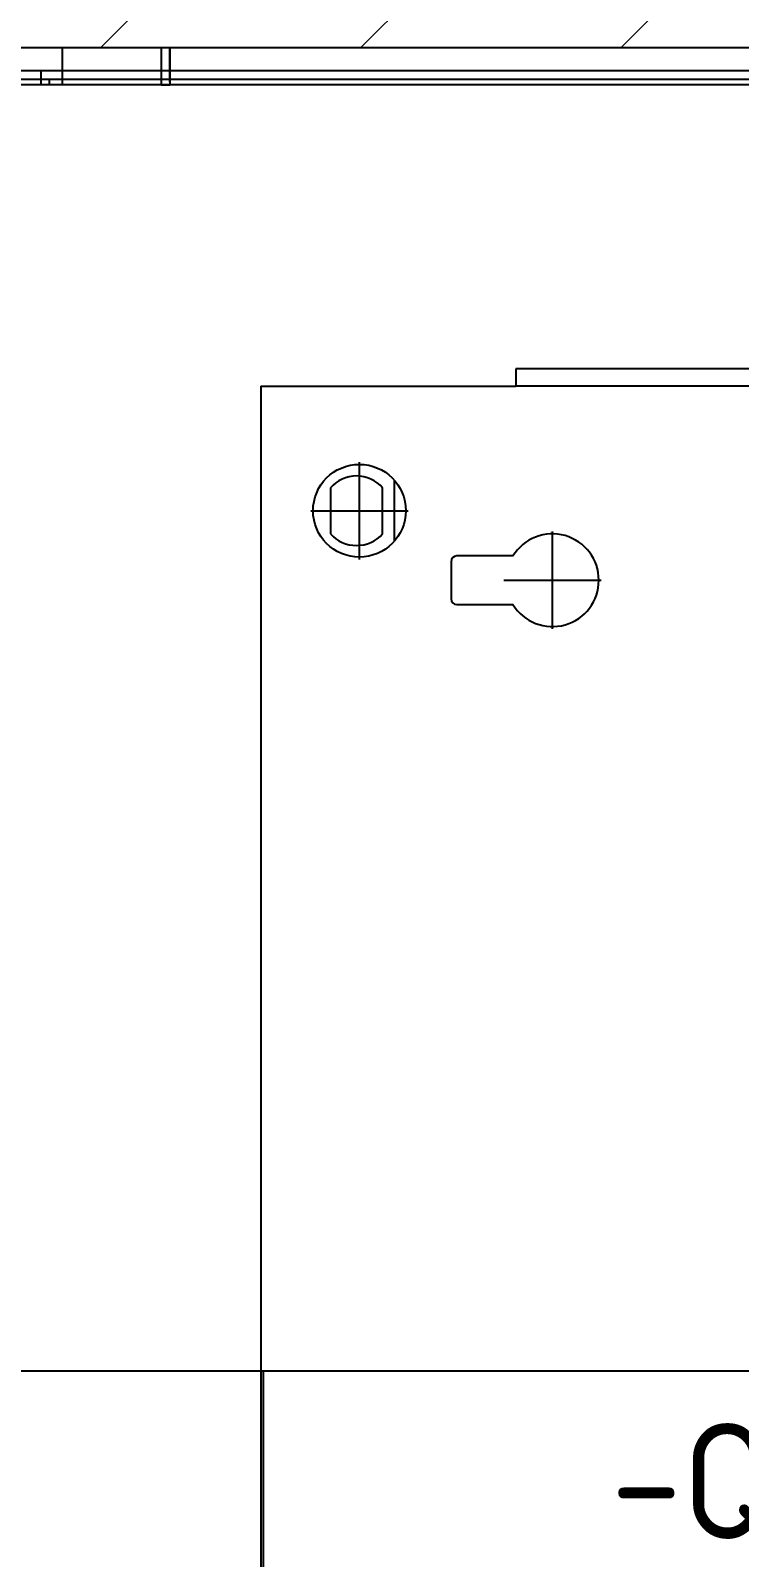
# Model space of a CAD drawing. Header units: millimetres. Extents: x 37984 to 70752, y 14140 to 37584.
# Drawn here: x 45736 to 45858.3, y 20507.2 to 20770.8 of the extents above; entities that cross this region are included whole.
import ezdxf
from ezdxf.enums import TextEntityAlignment as Align

# ---------------------------------------------------------------- set-up
doc = ezdxf.new("R2010")
doc.units = ezdxf.units.MM
doc.set_wipeout_variables(frame=1)
doc.layers.add('! NO PLOT !', color=7, linetype='Continuous', true_color=0xff75dd, plot=False)
doc.layers.add('000-PI-Oprema', color=30, linetype='Continuous', lineweight=5)
for name, color, linetype in [('000-PI-ORMAR', 2, 'Continuous'), ('000-PI_TEXT', 7, 'Continuous'), ('002-PI-Kabelska kanalica', 150, 'Continuous')]:
    doc.layers.add(name, color=color, linetype=linetype)
doc.styles.add('PI0', font='isocpeur.ttf', dxfattribs={"width": 0.9})

# ---------------------------------------------------------------- blocks, each defined once
blk = doc.blocks.new('8606.000_back')
at = {"layer": '000-PI-ORMAR'}
for p, q in [((47646.52, 38582.57), (47622.52, 38582.57)), ((47622.52, 38582.57), (47622.52, 38579.67)), ((47646.52, 38579.67), (47646.52, 38582.57)), ((47618.27, 38573.17), (47618.27, 38579.67)), ((47618.27, 38579.67), (48185.77, 38579.67)), ((47606.02, 38575.67), (47618.27, 38575.67)), ((47618.27, 38575.67), (48185.77, 38575.67)), ((48198.03, 38573.17), (47606.03, 38573.17)), ((47607.52, 38574.17), (47618.27, 38574.17)), ((47618.27, 38574.17), (48185.77, 38574.17))]:
    blk.add_line(p, q, dxfattribs=at)
blk = doc.blocks.new('8606.000_montažna')
at = {"layer": '! NO PLOT !'}
for p, q in [((50700.39, 38419.52), (50700.39, 38436.32)), ((50706.39, 38433.21), (50706.39, 38422.63)), ((50695.39, 38431.89), (50695.39, 38423.95)), ((50704.39, 38423.95), (50704.39, 38431.89)), ((50691.99, 38427.92), (50708.79, 38427.92)), ((50733.69, 38407.52), (50733.69, 38424.32)), ((50726.89, 38420.12), (50717.19, 38420.12)), ((50716.19, 38419.12), (50716.19, 38412.72)), ((50725.29, 38415.92), (50742.09, 38415.92)), ((50717.19, 38411.72), (50726.89, 38411.72))]:
    blk.add_line(p, q, dxfattribs=at)
blk.add_circle((50700.39, 38427.92), 8, dxfattribs=at)
for centre, radius, start, end in [((50699.89, 38427.92), 6, 41.4096, 138.5904), ((50699.89, 38427.92), 6, 221.4096, 318.5904), ((50733.69, 38415.92), 8, 211.6682, 148.3318), ((50717.19, 38419.12), 1, 90, 180), ((50717.19, 38412.72), 1, 180, 270)]:
    blk.add_arc(centre, radius, start, end, dxfattribs=at)
at = {"layer": '000-PI-ORMAR'}
for p, q in [((50727.39, 38452.42), (50727.39, 38449.42)), ((51138.39, 38452.42), (50727.39, 38452.42)), ((50683.39, 38449.42), (50727.39, 38449.42)), ((50683.39, 38449.42), (50683.39, 36559.42)), ((51138.39, 38449.42), (50727.39, 38449.42))]:
    blk.add_line(p, q, dxfattribs=at)
blk = doc.blocks.new('*U991')
at = {"layer": '002-PI-Kabelska kanalica'}
blk.add_line((-20, -100), (-20, 1785), dxfattribs=at)
blk = doc.blocks.new('*U685')
at = {"layer": '002-PI-Kabelska kanalica'}
for q in [(-20, 794), (80, -100)]:
    blk.add_line((-20, -100), q, dxfattribs=at)

msp = doc.modelspace()

# ---------------------------------------------------------------- linework, layer by layer
at = {"layer": '000-PI-ORMAR'}
for p, q in [((45737.733, 20763.904), (45749.983, 20763.904)), ((45737.733, 20763.904), (45737.733, 20761.404)), ((45749.983, 20763.904), (46117.483, 20763.904)), ((46129.745, 20761.404), (45737.745, 20761.404)), ((45739.233, 20761.404), (45739.233, 20762.404)), ((45739.233, 20762.404), (45749.983, 20762.404)), ((45749.983, 20762.404), (46117.483, 20762.404)), ((45758.483, 20761.404), (45759.983, 20761.404)), ((46692.983, 20761.404), (45759.983, 20761.404))]:
    msp.add_line(p, q, dxfattribs=at)

# ---------------------------------------------------------------- block references
at = {"rotation": 270}
for name, p in [('*U991', (44884.757, 20519.404)), ('*U685', (45876.091, 20519.404))]:
    msp.add_blockref(name, p, dxfattribs=at)
at = {"layer": '000-PI-Oprema'}
msp.add_blockref('8606.000_montažna', (-4907.677, -17740.014), dxfattribs=at)
at = {"layer": '000-PI-ORMAR'}
msp.add_blockref('8606.000_back', (-1876.799, -17811.766), dxfattribs=at)

# ---------------------------------------------------------------- texts
at = {"layer": '000-PI_TEXT', "style": 'PI0', "width": 0.9}
msp.add_text('-QB 294 09', height=20, dxfattribs=at).set_placement((45901.551, 20504.403), align=Align.BOTTOM_CENTER)

# ---------------------------------------------------------------- next in the draw order: wipeouts: each hides what was drawn before it
msp.add_wipeout([(45731.231, 21054.904), (46723.231, 21054.904), (46723.231, 20767.904), (45731.231, 20767.904)]).dxf.layer = '000-PI-ORMAR'

# ---------------------------------------------------------------- next in the draw order: hatches: boundary and pattern name
at = {"layer": '000-PI-Oprema', "ltscale": 0.25, "transparency": 33554508}
h = msp.add_hatch(dxfattribs=at)
h.set_pattern_fill('ANSI31', color=256, scale=10)
h.set_pattern_definition([(45, (179.13, -20670.128), (-22.45064, 22.45064), [])])
h.paths.add_polyline_path([(46723.231, 21054.904), (45731.231, 21054.904), (45731.231, 20767.904), (46723.231, 20767.904)])

# ---------------------------------------------------------------- next in the draw order: linework, layer by layer
at = {"layer": '000-PI-ORMAR'}
for p, q in [((45731.231, 20767.904), (46723.231, 20767.904)), ((45758.483, 20767.904), (45758.483, 20761.404)), ((45759.983, 20761.904), (45759.983, 20767.904)), ((45759.983, 20767.904), (45759.983, 20761.404))]:
    msp.add_line(p, q, dxfattribs=at)

doc.saveas('drawing.dxf')
